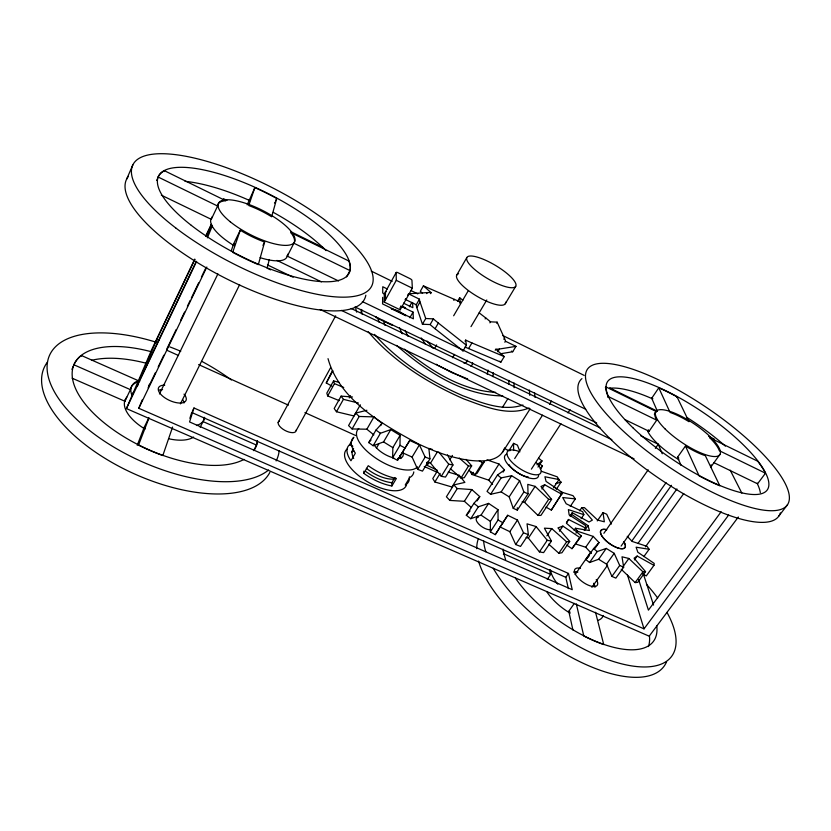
<?xml version="1.0" encoding="UTF-8"?>
<svg xmlns="http://www.w3.org/2000/svg" width="831" height="831" viewBox="0 0 831 831"><rect width="100%" height="100%" fill="white"/><g stroke="black" fill="none" stroke-linecap="round" stroke-linejoin="round"><path stroke-width="1.25" d="M495.276 534.665L500.085 526.958L509.829 531.674L515.708 544.534L520.538 546.414L528.36 534.697L523.52 532.785L517.495 520.04L507.72 515.272L495.276 534.665L490.352 531.84L490.394 521.39L497.987 509.673L488.586 503.399L478.355 506.827L470.762 518.71L466.326 515.272L473.899 503.378L479.778 496.637L471.8 489.563L457.279 488.555L453.809 484.92L446.413 496.782L449.851 500.428L464.394 501.301L471.416 507.585M385.428 299.866L385.48 291.837A2.109 0.675 29.3 0 1 386.488 291.65M384.202 302.079L384.275 294.018L396.148 272.547A2.119 0.654 29.4 0 1 398.007 272.734L410.047 278.665A2.119 0.644 29.6 0 1 411.947 280.327L412.332 288.201L400.178 309.818L384.202 302.079L396.273 280.327L396.148 272.547M382.655 297.363L382.572 303.928L413.36 318.824L413.038 312.103L400.656 306.099M402.443 452.729L412.083 457.071L417.702 469.38L422.491 471.125L429.949 458.847L425.15 457.071L419.406 444.876L409.735 440.482L397.498 460.322L392.627 457.736L399.991 445.312L400.106 435.351L390.767 429.606L380.421 433.263L373.161 445.738L368.725 442.591L375.965 430.105L381.98 423.395L373.95 416.892L359.21 416.466L355.658 413.1L348.573 425.576L352.095 428.952L366.866 429.212L373.836 434.904M392.627 457.736L392.855 447.629L400.106 435.351M376.1 316.694L376.079 317.556L392.024 325.212L392.014 324.339M363.781 473.327L368.237 465.703A35.141 15.259 30.4 0 0 396.387 478.438L391.879 485.969A35.037 15.436 30.4 0 1 363.781 473.327L363.853 471.146M529.773 395.327L529.326 390.03M584.12 530.022L585.502 528.017L585.751 525.68L569.162 514.888L568.373 509.611L583.85 514.669L581.149 518.617M508.915 384.13L508.811 380.349M642.903 574.076L646.248 575.935L653.945 565.36L654.226 563.428L637.844 552.241L636.11 547.193L649.125 549.281L643.869 556.562M514.067 387.755L514.046 382.987M269.317 259.511L267.083 268.164L270.584 269.846M331.798 386.072L326.271 382.956L332.275 370.979M264.622 242.018L258.327 264.632A106.908 34.081 27 0 1 232.701 252.344L240.284 230.208A42.641 13.566 27 0 0 264.622 242.018L262.96 245.353M276.754 198.464L271.654 216.766A42.641 13.566 27 0 0 248.729 205.527L254.868 187.619A106.908 34.081 27 0 1 276.754 198.464L276.38 199.232M189.873 418.336L191.732 412.488L565.797 577.306L568.362 588.608M193.997 407.99L189.561 421.94L572.258 589.709L568.487 573.442L193.997 407.99L192.304 411.366M570.388 516.425L572.289 512.717L589.013 522.013L592.347 520.113L581.783 507.627L579.623 510.805M504.386 448.428C499.379 462.119 481.398 461.714 469.38 460.291C451.732 457.933 434.842 451.659 418.793 444.138C383.029 424.672 339.702 400.625 328.016 358.649M172.599 427.03L162.824 455.533A99.834 46.526 24.8 0 1 138.528 445.104L148.957 418.076M231.226 250.848L233.719 243.67L240.284 230.208M247.181 204.862L254.868 187.619M493.012 376.672L493.323 372.724M545.977 507.128L551.317 510.099L562.494 492.606L546.06 481.398L544.907 476.755L559.003 479.549L553.508 487.828M551.317 510.099L562.494 492.606M137.229 445.312L144.158 427.435L148.832 417.858M728.631 515.043L644.015 628.849L138.798 408.291L142.215 399.929M148.51 386.633L149.487 384.244M207.376 237.843L212.258 225.98M206.607 236.503L211.573 224.515L205.995 236.087M194.942 259.314L156.81 339.453L137.51 384.597L196.106 261.661M738.354 516.986L649.188 636.182L126.426 408.592L152.042 348.864L194.683 259.23M126.561 179.309L132.835 164.974M71.923 369.265L72.255 368.517M72.588 367.78L73.253 366.294M73.585 365.547L73.928 364.799A99.834 46.526 24.8 0 1 81.355 355.491L139.701 381.294M156.612 180.462L156.997 179.6M157.381 178.748L158.15 177.034A106.908 34.081 27 0 1 164.465 170.729L225.803 200.759A42.641 13.566 27 0 0 217.597 206.036L211.282 219.342L161.328 195.16M81.033 356.219L81.355 355.491M164.091 171.57L164.465 170.729M72.12 378.188L124.899 401.248L130.415 389.646A39.836 18.521 24.8 0 1 138.756 381.564M205.756 235.952L211.292 224.308M126.426 408.592L196.646 261.318M137.312 386.311L137.655 385.594M137.998 384.878L138.341 384.161M148.095 387.848L155.397 372.693M158.202 366.866L163.821 355.201M166.626 349.373L176.172 329.543M180.659 320.215L184.586 312.051M187.391 306.224L190.206 300.396M191.327 298.059L198.619 282.904M201.424 277.066L205.361 268.901M138.798 408.291L206.836 267.021M159.438 393.977L217.909 273.898M274.479 203.065L274.864 202.297M275.622 200.77L275.996 200.001M180.389 403.866L239.619 284.711M200.167 427.238L203.044 421.587A39.836 18.521 24.8 0 0 204.249 417.307M338.549 280.961L287.308 256.156L293.894 243.234A42.641 13.566 27 0 0 290.819 232.597L348.906 261.038A106.908 34.081 27 0 1 349.976 270.584L346.589 276.9M253.58 450.631L256.54 445.104A99.834 46.526 24.8 0 0 257.392 440.866M278.146 422.491L335.651 315.822M296.168 430.541L330.395 368.071M360.893 312.414L362.139 310.15M326.271 382.956L332.93 370.844M339.432 382.509L333.584 380.878L326.822 393.136L327.674 395.93L339.235 400.635M327.674 395.93L334.467 383.642L333.584 380.878M585.502 528.017L568.529 519.489L566.43 523.26L581.42 536.005L571.988 548.689L566.763 545.136M352.51 397L341.105 396.117L334.187 408.52L336.462 411.75L354.006 415.957L360.332 404.79M336.462 411.75L343.411 399.337L341.105 396.117M349.28 397.924L350.526 395.701M465.08 347.026A49.143 15.654 30.5 0 0 468.58 348.563L500.864 362.15L504.251 356.603L471.946 342.933A49.247 15.446 30.5 0 1 465.672 340.087L466.409 345.239L463.023 350.931L435.07 328.733A49.143 15.654 30.5 0 1 430.126 324.568L422.439 324.225L416.85 307.605A49.143 15.654 30.5 0 1 416.258 304.759L405.279 299.409L405.673 298.703M407.647 295.192L408.042 294.496M409.403 306.774L411.896 302.359M459.688 303.107L460.27 302.1A49.247 15.446 30.5 0 0 454.412 299.378L423.395 285.864L420.32 291.297L422.564 293.281M416.258 304.759L419.426 299.17L408.437 293.79L427.331 292.585A49.247 15.446 30.5 0 1 431.144 292.647L430.562 293.665M409.849 317.722L413.038 312.103M416.85 307.605L420.029 301.996A49.247 15.446 30.5 0 1 419.426 299.17M426.75 293.613L427.331 292.585M352.095 428.952L359.21 416.466M349.56 444.751L353.84 437.262A35.141 15.259 30.4 0 0 355.346 453.155L350.962 460.758A35.037 15.436 30.4 0 1 349.56 444.751L352.832 446.216M422.439 324.225L425.721 318.502L420.029 301.996M366.866 429.212L373.95 416.892M456.635 275.269L466.752 257.703M430.126 324.568L433.408 318.896A49.247 15.446 30.5 0 0 438.363 323.051L466.409 345.239M435.07 328.733L438.363 323.051M380.681 425.638L381.98 423.395M453.83 300.386L454.412 299.378M457.528 301.373L459.647 297.727L462.888 300.23M376.443 448.044L379.061 443.567M434.675 348.282L436.639 344.917M453.653 315.78L468.04 291.12M373.161 445.738L383.569 441.915L390.767 429.606M452.542 357.745L454.515 354.411M470.98 326.635L486.789 299.97M465.048 341.146L465.672 340.087M397.498 460.322L409.735 440.482M485.138 318.938L485.73 317.941L479.165 312.851M468.58 348.563L471.946 342.933M391.879 485.969L391.858 482.697L394.943 477.534M489.895 322.823L490.487 321.826L497.125 322.158L504.469 338.279A49.247 15.446 30.5 0 1 505.477 341.229L515.999 346.371L512.706 351.742L500.314 353.809M412.083 457.071L419.406 444.876M505.269 303.731L515.698 286.373A28.379 7.676 30.6 0 0 482.749 259.033A28.379 7.676 30.6 0 0 475.498 270.179A28.379 7.676 30.6 0 0 515.698 286.373M496.533 323.155L497.125 322.158M417.702 469.38L425.15 457.071M495.193 350.267L495.827 349.228A49.247 15.446 30.5 0 0 499.421 349.01L515.999 346.371M503.856 339.287L504.469 338.279M437.158 470.149L427.207 465.402L429.139 462.223M497.748 351.762L499.421 349.01M447.483 454.889L452.988 464.976L445.499 477.077L441.292 476.329L430.551 463.096L437.241 452.116M504.864 342.247L505.477 341.229M437.366 471.063L432.774 478.552L434.862 481.98L451.939 487.008L459.211 475.332L448.221 472.029M434.862 481.98L440.139 473.4M449.758 459.761L452.428 455.419M441.292 476.329L448.782 464.197L452.988 464.976M487.278 374.48L488.046 370.086M502.36 407.533L507.824 398.766M461.008 478.033L468.476 466.087L471.686 465.848L464.238 477.742L461.008 478.033L450.309 468.611M449.851 500.428L457.279 488.555M492.586 484.452L488.721 480.173L471.935 474.491L473.306 472.32M475.083 474.543L482.468 462.805L484.431 461.6L477.067 473.296L475.083 474.543L468.767 470.304M464.394 501.301L471.8 489.563M502.423 452.48L530.105 408.873M488.721 480.173L499.016 464.02L486.987 459.844M508.967 450.589L513.579 443.359L517.422 445.125L519.624 450.766M477.056 500.906L479.778 496.637M499.016 464.02L504.49 469.962L497.52 474.968L487.039 491.37L490.612 494.3L501.186 491.921L509.174 496.876L513.226 508.323L517.329 510.141L528.017 493.853L527.778 484.369L535.122 486.364L548.689 499.348L551.597 499.369L540.908 515.407L537.989 515.417L524.6 502.402L522.148 501.758M503.108 472.122L504.49 469.962M490.612 494.3L501.124 477.898L511.626 475.727L519.666 480.702L523.894 491.994L528.017 493.853M476.423 518.243L477.815 516.072M514.69 458.587L542.518 415.199M549.468 404.354L551.555 401.093M470.762 518.71L481.045 515.137L488.586 503.399M501.186 491.921L511.626 475.727M509.174 496.876L519.666 480.702M490.352 531.84L498.07 519.998L497.987 509.673M531.383 469.131L560.935 423.727M567.968 412.914L570.076 409.673M538.01 467.095L542.03 460.935L538.623 458.224M500.085 526.958L507.72 515.272M513.226 508.323L523.894 491.994M540.368 469.131L542.456 465.942L539.464 463.708M524.6 502.402L535.122 486.364M509.829 531.674L517.495 520.04M605.373 387.547L605.841 386.851L656.22 411.522A38.506 11.177 34.1 0 0 656.719 420.174L649.073 431.289L624.808 419.541M541.926 488.992L544.71 484.764L561.881 494.32M503.42 554.474L503.835 553.851A90.652 38.787 35.8 0 1 503.129 549.166M607.596 397.156L608.063 396.449A96.489 28.057 34.1 0 1 605.841 386.851M515.708 544.534L523.52 532.785M537.989 515.417L548.689 499.348M556.812 488.566L561.07 482.167L557.746 478.926M581.42 536.005L579.716 537.48L562.888 526.096L557.965 527.903L569.702 541.428L566.628 541.833L551.763 528.599L544.409 528.163L551.431 541.074L543.599 552.625L539.412 551.888L528.402 538.083L536.099 526.563L527.051 523.831L528.36 534.697M546.871 535.85L551.763 528.599M539.412 551.888L547.255 540.295L551.431 541.074M570.263 506.401L575.343 498.891L572.985 495.66L560.323 491.765M559.419 531.206L562.888 526.096M570.097 515.937L572.289 512.717M566.472 522.512L568.529 519.489M657.425 411.324L651.701 398.267L658.796 387.817A96.489 28.057 34.1 0 1 677.016 396.844L688.982 421.701A38.506 11.177 34.1 0 0 670.066 412.425L658.796 387.817M574.096 530.209L575.457 528.236L589.428 530.552L587.995 525.597L571.718 514.472M548.678 544.128L558.816 553.228L566.628 541.833M654.34 414.264L655.285 412.893M655.752 412.207L656.22 411.522M569.702 541.428L561.912 552.792L558.816 553.228M575.966 533.159L577.327 531.175L575.457 528.236M547.276 579.352L550.662 574.439A36.19 15.457 35.8 0 1 549.686 569.567M571.988 548.689L579.716 537.48M584.629 530.479L587.995 525.597M676.569 397.498L677.016 396.844M597.271 520.912L603.026 512.592L606.723 514.264L611.315 524.101M575.935 544.066L585.71 547.234L593.22 536.41L599.026 542.57L594.892 548.491M565.797 577.306L568.487 573.442M655.368 448.376L658.245 444.232L640.701 435.776M575.094 574.564L590.592 552.345M603.877 533.305L648.17 469.827M598.642 559.263L606.537 564.156L611.917 576.392L615.854 578.127L623.666 567.22L619.708 565.475L614.202 553.332L606.266 548.418L598.642 559.263L589.553 562.535L585.917 559.564L593.583 548.585L599.026 542.57M589.553 562.535L597.25 551.555L606.266 548.418M572.912 629.96L568.778 611.284L574.356 603.389M681.098 465.37L677.535 457.237L685.45 446.029A38.506 11.177 34.1 0 0 705.332 455.679L719.823 485.792A96.489 28.057 34.1 0 1 699.1 475.851L685.45 446.029M606.537 564.156L614.202 553.332M591.89 587.309L607.617 565.122M621.1 546.092L666.036 482.686M631.934 540.877L671.479 485.304M611.917 576.392L619.708 565.475M637.948 543.474L676.933 488.929M622.575 567.261L628.859 558.474L642.945 571.821L645.542 571.645L634.084 558.203L637.169 556.043L653.945 565.36M634.396 559.907L637.169 556.043M645.417 546.881L683.747 493.562M719.989 454.36L710.734 467.178A38.319 11.541 34.2 0 0 711.17 464.799M621.173 569.214L635.133 582.583L642.945 571.821M645.542 571.645L637.751 582.375L635.133 582.583M721.163 511.771L648.419 610.141L638.655 579.612M713.829 462.638L757.56 483.808L765.476 473.203A96.489 28.057 34.1 0 0 757.727 461.226L709.757 437.74A38.506 11.177 34.1 0 1 719.324 450.703L765.476 473.203M778.876 516.02L787.539 504.677M540.275 468.736L542.456 465.942M466.326 515.272L470.055 510.961M368.725 442.591L371.021 440.015M585.917 559.564L589.086 556.053M536.982 464.778L542.03 460.935M529.077 407.99C507.658 416.643 484.213 406.369 463.875 398.932C428.058 383.288 393.738 361.776 368.247 331.756M470.824 366.097L472.288 364.716L472.61 362.731M522.979 405.019C502.963 411.709 481.824 402.817 463.075 395.836C430.001 381.46 398.475 361.63 374.511 334.374M544.71 484.764L540.96 486.488L551.597 499.369M555.565 483.6L561.07 482.167M355.658 413.1L366.897 410.265M453.809 484.92L464.893 482.396L459.211 475.332M502.786 395.899C462.441 395.66 425.95 370.927 396.574 345.405M463.989 363.137L466.565 362.191L467.302 360.249M405.279 299.409L406.494 299.316M495.702 392.367C461.319 390.477 430.365 370.501 404.52 349.186M581.783 507.627L584.432 507.637L597.624 520.061L604.324 521.806L603.026 512.592M425.721 318.502L433.408 318.896M575.343 498.891L562.701 497.54L566.191 503.773L582.708 511.74L583.85 514.669M628.859 558.474L622.004 556.801L623.666 567.22M343.411 399.337L358.462 403.056M397.301 310.534L396.896 310.43A23.787 7.759 29.3 0 1 395.733 310.108L391.266 308.685L405.871 315.738L401.394 312.84A23.632 7.697 29.7 0 1 400.22 312.041L399.815 311.75A3.137 1.039 29.5 0 0 398.62 311.033A3.511 1.163 29.5 0 0 397.291 310.514M427.176 462.14L430.551 463.096M510.016 450.693L506.432 449.664L504.614 447.94M432.265 449.394L428.879 448.418L429.949 458.847M526.137 537.418L528.402 538.083M467.064 378.541L467.604 378.707M465.994 378.209L452.147 372.755L438.789 365.733M577.327 531.175L593.22 536.41M541.428 471.291L557.237 476.828L559.003 479.549M334.467 383.642L343.743 387.454M73.928 364.799L130.415 389.646M203.044 421.587L256.54 445.104M503.835 553.851L550.662 574.439M156.81 339.453L159.116 340.492M166.74 350.204L178.551 355.533M198.63 364.601L288.399 405.144M304.935 412.602L355.73 435.537M424.236 466.482L437.231 472.34M320.236 309.506L634.074 458.847M351.181 308.478L599.972 427.747M341.427 310.41L611.855 439.651M267.447 264.892L293.135 277.232M355.014 306.94L596.71 422.979M276.972 260.415L321.41 281.844M362.347 301.58L585.73 409.268M402.277 306.327L405.59 307.937L401.217 306.535A24.099 8.009 29.8 0 0 400.926 306.442M158.15 177.034L217.597 206.036M293.894 243.234L349.976 270.584M608.063 396.449L656.719 420.174M387.35 288.98L382.769 286.747L382.696 293.042L385.013 294.174M511.387 351.108L512.706 351.742M403.554 303.18L412.83 307.688L412.581 302.546M223.477 198.702L226.967 200.406M290.954 231.756L323.539 247.721M371.239 271.083L392.18 281.345M410.805 290.466L417.785 293.883M502.713 335.495L584.162 375.394M609.757 387.932L657.466 411.293M708.656 436.379L714.473 439.225M396.273 280.327L412.332 288.201M399.991 445.312L404.884 447.909M498.07 519.998L503.015 522.834M436.389 364.29L437.584 365.017M383.569 441.915L392.855 447.629M479.3 460.686L482.468 462.805M481.045 515.137L490.394 521.39M375.965 430.105L380.421 433.263M473.899 503.378L478.355 506.827M593.583 548.585L597.25 551.555M497.52 474.968L501.124 477.898M423.395 285.864L431.144 292.647M495.827 349.228L504.251 356.603M459.283 458.068L468.476 466.087M499.805 361.215L500.864 362.15M433.335 348.459L427.082 341.105M627.239 536.317L632.162 541.428L647.12 546.403L649.125 549.281M585.71 547.234L591.454 553.415M465.962 459.356L471.686 465.848M553.903 486.343L556.375 489.168M425.607 344.346L421.224 337.947M438.685 451.96L448.782 464.197M536.099 526.563L547.255 540.295M407.948 336.223L405.019 330.385M402.297 333.792L401.851 333.034M470.367 471.686L471.935 474.491M401.633 332.66L399.482 327.726M730.2 470.169L741.834 493.084M384.971 325.264L383.205 320.361M658.245 444.232L662.224 453.768M379.081 322.179L377.69 317.909M362.285 314.45L361.049 309.433M643.121 573.255L653.571 605.082M356.696 312.165L355.741 308.561M627.498 575.094L644.015 628.849M595.536 612.27L603.732 644.555A90.652 38.787 35.8 0 1 583.798 636.006L576.319 603.888M534.51 392.627L535.06 397.405M426.625 462.535L427.207 465.402M459.647 297.727L460.27 302.1M462.929 350.277L463.023 350.931M400.127 307.491L400.178 309.818M517.308 507.731L517.329 510.141M513.579 443.359L513.589 450.516M485.73 317.941A49.247 15.446 30.5 0 1 490.487 321.826M505.664 302.204A28.192 8.061 30.6 0 1 476.028 295.701A28.192 8.061 30.6 0 1 458.577 273.7M417.463 466.866A35.266 15.031 30.4 0 1 376.827 458.837A35.266 15.031 30.4 0 1 358.753 428.495M400.199 456.022A17.16 7.375 30.4 0 1 400.822 458.577M402.962 452.874A17.191 7.323 30.4 0 1 397.727 458.442M393.707 457.912A17.191 7.323 30.4 0 1 374.334 445.239M413.796 471.904A35.141 15.259 30.4 0 1 409.756 477.513L405.258 484.951A35.037 15.436 30.4 0 0 409.33 476.88M391.858 482.697A29.428 12.964 30.4 0 1 365.411 471.229M353.705 458.473A29.428 12.964 30.4 0 1 353.601 448.356M406.504 484.868A34.975 15.55 30.4 0 1 367.188 481.575A34.975 15.55 30.4 0 1 346.911 449.176M351.544 452.209A29.376 13.057 30.4 0 1 353.757 450.818M394.039 479.03A24.4 10.741 30.4 0 1 366.398 468.32M399.846 456.063A24.473 10.606 30.4 0 1 401.155 457.621M623.717 541.625A14.74 5.682 35.2 0 1 619.272 548.335A14.74 5.682 35.2 0 1 602.174 536.327A14.74 5.682 35.2 0 1 606.786 529.731A14.74 5.682 35.2 0 0 602.122 536.39A14.74 5.682 35.2 0 0 619.23 548.408A14.74 5.682 35.2 0 0 623.676 541.687M666.555 661.829A112.995 49.413 36 0 1 572.247 657.799A112.995 49.413 36 0 1 478.583 561.081M476.714 548.73A112.995 49.413 36 0 1 478.272 538.997M666.992 612.416A113.483 48.593 35.8 0 1 621.276 663.751A113.483 48.593 35.8 0 1 493.24 568.248M485.834 551.732A113.483 48.593 35.8 0 1 483.6 540.742M646.456 584.307A113.483 48.593 35.8 0 1 657.664 597.998M649.416 635.705A90.278 39.431 36 0 1 648.44 646.57M656.76 625.888A90.662 38.777 35.8 0 1 604.719 644.7A90.662 38.777 35.8 0 1 515.49 578.199M505.632 559.595A90.662 38.777 35.8 0 1 503.306 549.8M569.983 612.032A36.045 15.706 35.9 0 1 568.778 611.284M603.254 615.48A36.034 15.727 35.9 0 1 597.759 620.414M570.159 613.174A36.034 15.727 35.9 0 1 546.705 591.599M557.778 584.193A36.2 15.425 35.8 0 1 550.486 569.983M780.34 512.883A120.256 36.221 34.2 0 1 659.689 478.853A120.256 36.221 34.2 0 1 581.929 378.635M609.559 388.264A96.064 28.898 34.2 0 1 652.647 398.89M687.05 417.526A96.064 28.898 34.2 0 1 725.411 446.154M757.602 484.307A96.064 28.898 34.2 0 1 760.334 492.658M651.701 398.267A96.064 28.877 34.2 0 1 652.802 398.755M757.218 483.112A96.064 28.877 34.2 0 1 757.56 483.808M678.823 458.026A38.34 11.499 34.2 0 1 677.535 457.237M649.073 431.289A38.34 11.499 34.2 0 1 648.305 429.793M678.75 459.605A38.319 11.541 34.2 0 1 647.681 431.227M538.633 475.228A19.736 7.562 32.9 0 1 516.986 472.247A19.736 7.562 32.9 0 1 506.765 454.131M536.369 462.805A19.767 7.51 32.9 0 1 533.544 474.553A19.767 7.51 32.9 0 1 508.385 457.725A19.767 7.51 32.9 0 1 519.915 451.804M490.726 529.742A9.64 4.197 33.2 0 1 478.843 524.184A9.64 4.197 33.2 0 1 478.417 517.142M528.329 477.036A14.792 5.692 32.9 0 1 508.904 464.508M365.837 295.192A133.23 43.991 26.8 0 1 227.227 279.143A133.23 43.991 26.8 0 1 128.431 176.359M185.043 181.335A106.378 35.068 26.8 0 1 249.612 200.51M273.285 212.341A106.378 35.068 26.8 0 1 326.064 250.619M248.874 199.959A106.389 35.058 26.8 0 1 250.256 200.583M235.121 244.532A42.443 13.95 26.9 0 1 233.719 243.67M211.282 219.342A42.443 13.95 26.9 0 1 212.269 216.704M287.993 254.037A42.443 13.95 26.9 0 1 287.308 256.156M287.339 255.273A42.423 13.992 26.9 0 1 260.093 257.641M234.363 245.841A42.423 13.992 26.9 0 1 211.354 218.439M269.857 472.382A124.432 59.25 24.6 0 1 125.169 469.525A124.432 59.25 24.6 0 1 47.523 361.994M268.61 469.993A125.014 58.326 24.7 0 1 132.326 457.175A125.014 58.326 24.7 0 1 47.72 360.945A125.014 58.326 24.7 0 1 156.311 342.258M169.794 346.891A125.014 58.326 24.7 0 1 180.743 351.274M201.767 361.36A125.014 58.326 24.7 0 1 231.413 379.975M279.174 450.776A125.014 58.326 24.7 0 1 276.131 460.893M91.597 360.322A99.388 47.253 24.6 0 1 146.111 363.22M244.023 459.377A99.845 46.515 24.8 0 1 87.494 406.837A99.845 46.515 24.8 0 1 151.543 351.793M257.496 440.575A99.845 46.515 24.8 0 1 254.65 449.529M145.467 428.245A39.659 18.812 24.6 0 1 144.158 427.435M124.899 401.248A39.659 18.812 24.6 0 1 126.779 397.114M132.399 393.312A39.659 18.812 24.6 0 1 133.313 393.001M193.602 437.075A39.649 18.833 24.6 0 1 168.589 438.726M144.968 429.056A39.649 18.833 24.6 0 1 125.574 399.14M204.675 417.609A39.857 18.5 24.8 0 1 196.49 425.514M132.15 395.857A39.857 18.5 24.8 0 1 138.382 380.702M296.189 430.105A9.962 4.456 28 0 1 284.69 430.281A9.962 4.456 28 0 1 279.517 420.85M158.534 390.31A15.114 6.96 24.9 0 1 162.575 389.656M182.519 399.524A15.114 6.96 24.9 0 1 184.046 402.973M184.025 394.133A15.145 6.918 24.9 0 1 179.911 403.045A15.145 6.918 24.9 0 1 160.456 393.956A15.145 6.918 24.9 0 1 164.767 385.148M573.556 572.112A13.732 5.807 35.7 0 1 577.867 572.092M593.563 583.289A13.732 5.807 35.7 0 1 595.027 587.185M596.253 579.487A13.753 5.775 35.7 0 1 591.714 586.302A13.753 5.775 35.7 0 1 575.831 574.99A13.753 5.775 35.7 0 1 580.526 568.279M384.275 294.018A2.109 0.686 29.3 0 1 385.283 293.831M613.621 421.701A120.807 35.141 34.1 0 0 785.305 507.076A120.807 35.141 34.1 0 0 663.46 382.239A120.807 35.141 34.1 0 0 613.621 421.701M632.838 427.705A96.5 28.036 34.1 0 0 767.127 490.103A96.5 28.036 34.1 0 0 662.473 389.147A96.5 28.036 34.1 0 0 632.838 427.705M665.07 428.921A38.517 11.146 34 0 0 719.366 455.191A38.517 11.146 34 0 0 679.207 415.209A38.517 11.146 34 0 0 665.07 428.921M175.673 227.891A133.905 42.724 27 0 0 371.602 286.238A133.905 42.724 27 0 0 209.641 162.138A133.905 42.724 27 0 0 175.673 227.891M191.296 225.346A106.919 34.061 27 0 0 348.812 273.69A106.919 34.061 27 0 0 221.565 174.572A106.919 34.061 27 0 0 191.296 225.346M230.26 221.784A42.661 13.535 27 0 0 294.049 242.735A42.661 13.535 27 0 0 245.353 203.221A42.661 13.535 27 0 0 230.26 221.784"/></g></svg>
